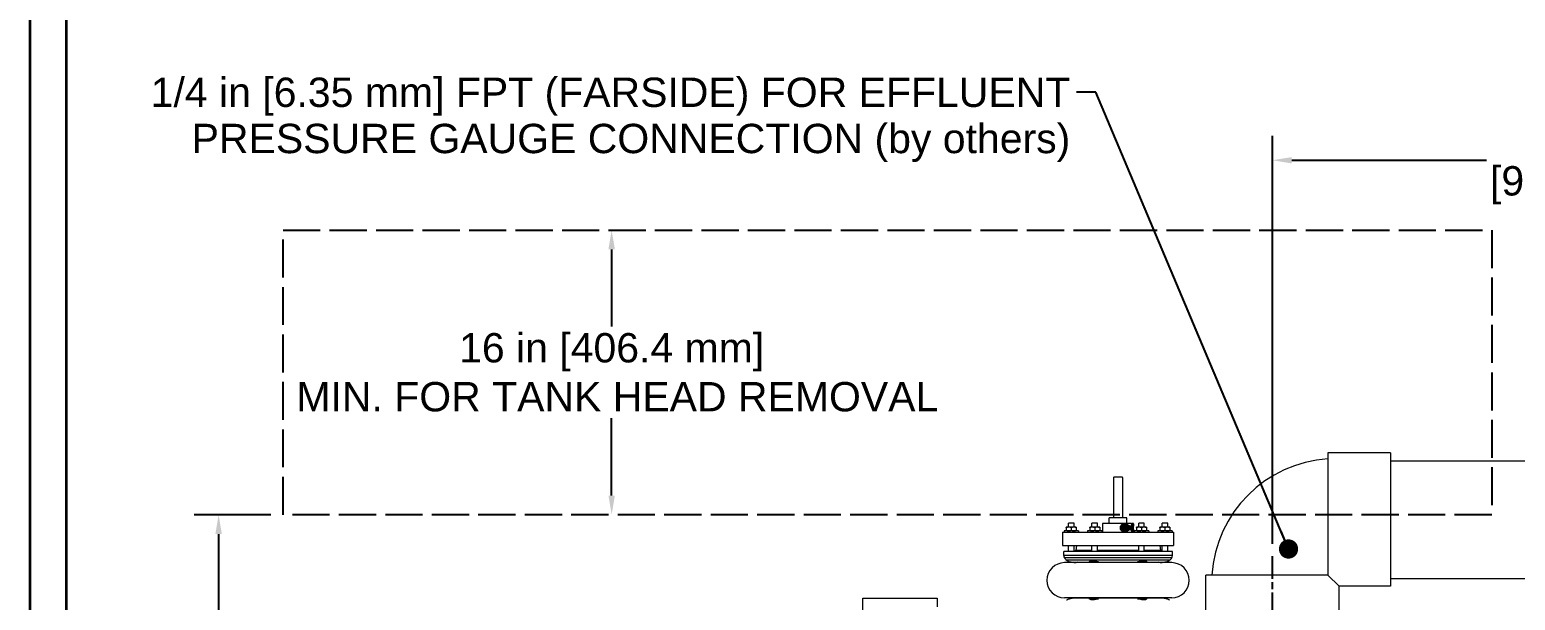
# Model space of a CAD drawing. Header units: inches. Extents: x 14 to 368, y 5 to 236.
# Drawn here: x 13.7 to 97.3, y 117.9 to 150 of the extents above; entities that cross this region are included whole.
import ezdxf

# ---------------------------------------------------------------- set-up
doc = ezdxf.new("R2010")
doc.units = ezdxf.units.IN
doc.header["$LTSCALE"] = 11
doc.header["$MEASUREMENT"] = 0
doc.linetypes.add('CHAIN', pattern=[0.7087, 0.4724, -0.0591, 0.1181, -0.0591])
doc.linetypes.add('DASHED_SPACE', pattern=[0.2067, 0.1654, -0.0413])
doc.layers.get('0').update_dxf_attribs({"lineweight": 25})
for name, color, linetype, lineweight in [('Border', 7, 'Continuous', 35), ('Centerline (ANSI)', 7, 'Continuous', 25), ('Dimension (ANSI)', 7, 'Continuous', 25), ('Sketch Geometry (ANSI)', 7, 'Continuous', 25), ('Symbol (ANSI)', 7, 'Continuous', 25), ('Visible (ANSI)', 7, 'Continuous', 50)]:
    doc.layers.add(name, color=color, linetype=linetype, lineweight=lineweight)
doc.styles.add('MEMCOR Medium', font='arial.ttf')
doc.dimstyles.new('Default (ANSI)', dxfattribs={"dimscale": 11, "dimtxt": 0.15, "dimasz": 0.098425, "dimexe": 0.125, "dimexo": 0.0625, "dimgap": 0.031496, "dimtad": 0, "dimtih": 1, "dimtoh": 1, "dimdec": 4, "dimrnd": 1e-08, "dimzin": 3, "dimdsep": 46, "dimlunit": 5, "dimtxsty": 'MEMCOR Medium', "dimcen": 0.09, "dimdle": 0.393701, "dimclrd": 256, "dimclre": 256, "dimclrt": 256, "dimadec": 0, "dimazin": 1, "dimtfac": 0.8, "dimtofl": 0, "dimtmove": 0, "dimatfit": 3, "dimfxl": 1, "dimfrac": 1, "dimtolj": 1, "dimtzin": 4, "dimlwd": -1, "dimlwe": -1, "dimarcsym": 0})
doc.dimstyles.new('Default (ANSI)$7', dxfattribs={"dimscale": 11, "dimtxt": 0.15, "dimasz": 0.098425, "dimexe": 0.125, "dimexo": 0.0625, "dimgap": 0.031496, "dimtad": 0, "dimtih": 1, "dimtoh": 1, "dimdec": 4, "dimrnd": 1e-08, "dimzin": 3, "dimdsep": 46, "dimlunit": 5, "dimtxsty": 'MEMCOR Medium', "dimcen": 0.09, "dimdle": 0.393701, "dimclrd": 256, "dimclre": 256, "dimclrt": 256, "dimadec": 0, "dimazin": 1, "dimtfac": 0.8, "dimtofl": 0, "dimtmove": 0, "dimatfit": 3, "dimfxl": 1, "dimfrac": 1, "dimtolj": 1, "dimtzin": 4, "dimlwd": -1, "dimlwe": -1, "dimarcsym": 0})
doc.dimstyles.new('Default (ANSI)-01', dxfattribs={"dimscale": 11, "dimtxt": 0.15, "dimasz": 0.098425, "dimexe": 0.125, "dimexo": 0.0625, "dimgap": 0.031496, "dimtad": 0, "dimtih": 1, "dimtoh": 1, "dimdec": 4, "dimrnd": 1e-08, "dimzin": 3, "dimdsep": 46, "dimlunit": 5, "dimtxsty": 'MEMCOR Medium', "dimcen": 0.09, "dimdle": 0.393701, "dimclrd": 256, "dimclre": 256, "dimclrt": 256, "dimadec": 0, "dimazin": 1, "dimtfac": 0.8, "dimtofl": 0, "dimtmove": 0, "dimatfit": 3, "dimfxl": 1, "dimfrac": 1, "dimtolj": 1, "dimtzin": 4, "dimlwd": -1, "dimlwe": -1, "dimarcsym": 0})

# ---------------------------------------------------------------- blocks, each defined once
blk = doc.blocks.new('Borders 22x34_D')
at = {"layer": 'Border'}
for p, q in [((1.25, 21.5), (1.25, 0.5)), ((1.4375, 0.5), (1.4375, 21.3125))]:
    blk.add_line(p, q, dxfattribs=at)
blk = doc.blocks.new('*D19')
at = {"layer": 'Defpoints', "color": 0, "transparency": 16777216}
for p in [(28.005, 122.755), (24.378, 37.946), (57.507, 37.946)]:
    blk.add_point(p, dxfattribs=at)
at = {"layer": 'Dimension (ANSI)', "transparency": 16777216}
for p, q in [((27.317, 122.755), (23.003, 122.755)), ((24.378, 121.672), (24.378, 84.089)), ((24.378, 39.028), (24.378, 77.863)), ((56.819, 37.946), (23.003, 37.946))]:
    blk.add_line(p, q, dxfattribs=at)
for points in [[(24.197, 121.672), (24.558, 121.672), (24.378, 122.755)], [(24.197, 39.028), (24.558, 39.028), (24.378, 37.946)]]:
    blk.add_solid(points, dxfattribs=at)
at = {"layer": 'Dimension (ANSI)', "transparency": 16777216, "char_height": 1.65, "attachment_point": 5, "style": 'MEMCOR Medium'}
for s, insert in [('\\A1; 84{\\H0.8x;\\S13#16;} in', (24.378, 82.685)), ('\\A1;[2154.1 mm]', (24.378, 79.572))]:
    blk.add_mtext(s, dxfattribs=dict(at, insert=insert))
blk = doc.blocks.new('*D21')
at = {"layer": 'Defpoints', "color": 0, "transparency": 16777216}
for p in [(38.396, 138.755), (38.396, 122.755), (46.49, 122.755)]:
    blk.add_point(p, dxfattribs=at)
at = {"layer": 'Dimension (ANSI)', "transparency": 16777216}
for p, q in [((46.49, 137.672), (46.49, 133.333)), ((46.49, 123.837), (46.49, 128.176))]:
    blk.add_line(p, q, dxfattribs=at)
for points in [[(46.31, 137.672), (46.671, 137.672), (46.49, 138.755)], [(46.31, 123.837), (46.671, 123.837), (46.49, 122.755)]]:
    blk.add_solid(points, dxfattribs=at)
at = {"layer": 'Dimension (ANSI)', "transparency": 16777216, "insert": (46.49, 130.755), "char_height": 1.65, "attachment_point": 5, "style": 'MEMCOR Medium'}
blk.add_mtext('\\A1;\\fArial|b0|i0;\\H1.6500;16 in [406.4 mm]\\P\\fArial|b0|i0;\\H1.6500; MIN. FOR TANK HEAD REMOVAL', dxfattribs=at)
blk = doc.blocks.new('*D23')
at = {"layer": 'Defpoints', "color": 0, "transparency": 16777216}
for p in [(119.671, 142.681), (119.671, 127.982), (83.671, 120.426)]:
    blk.add_point(p, dxfattribs=at)
at = {"layer": 'Dimension (ANSI)', "transparency": 16777216}
for p, q in [((83.671, 121.113), (83.671, 144.056)), ((119.671, 128.669), (119.671, 144.056)), ((84.754, 142.681), (95.713, 142.681)), ((118.588, 142.681), (107.629, 142.681))]:
    blk.add_line(p, q, dxfattribs=at)
for points in [[(84.754, 142.861), (84.754, 142.5), (83.671, 142.681)], [(118.588, 142.861), (118.588, 142.5), (119.671, 142.681)]]:
    blk.add_solid(points, dxfattribs=at)
at = {"layer": 'Dimension (ANSI)', "transparency": 16777216, "char_height": 1.65, "attachment_point": 5, "style": 'MEMCOR Medium'}
for s, insert in [('\\A1; 36 in', (101.671, 143.87)), ('\\A1;[914.4 mm]', (101.671, 141.277))]:
    blk.add_mtext(s, dxfattribs=dict(at, insert=insert))

msp = doc.modelspace()

# ---------------------------------------------------------------- linework, layer by layer
at = {"layer": 'Centerline (ANSI)', "linetype": 'CHAIN', "ltscale": 0.300326}
msp.add_line((83.671408, 114.47676), (83.671408, 120.42551), dxfattribs=at)
at = {"layer": 'Sketch Geometry (ANSI)', "linetype": 'DASHED_SPACE', "ltscale": 1.172831}
for p, q in [((28.00494, 122.75451), (28.00494, 138.75451)), ((96.00494, 138.75451), (96.00494, 122.75451))]:
    msp.add_line(p, q, dxfattribs=at)
at = {"layer": 'Sketch Geometry (ANSI)', "linetype": 'DASHED_SPACE', "ltscale": 1.150277}
for p, q in [((28.00494, 138.75451), (96.00494, 138.75451)), ((96.00494, 122.75451), (28.00494, 122.75451))]:
    msp.add_line(p, q, dxfattribs=at)
at = {"layer": 'Visible (ANSI)', "linetype": 'Continuous', "lineweight": 18}
for p, q in [((86.789408, 126.22626), (86.789408, 119.36376)), ((90.301408, 126.22626), (86.789408, 126.22626)), ((90.301408, 126.22626), (90.301408, 118.73726)), ((90.301408, 125.79426), (116.295908, 125.79426)), ((74.721278, 124.840283), (74.721278, 122.57631)), ((75.220658, 124.861163), (74.742158, 124.861163)), ((75.241538, 122.57631), (75.241538, 124.840283)), ((72.209566, 122.05351), (72.068816, 122.05351)), ((72.068816, 122.033203), (72.068816, 121.870817)), ((72.506566, 122.29051), (72.194066, 122.29051)), ((72.194066, 122.05351), (72.194066, 122.29051)), ((72.491066, 122.05351), (72.209566, 122.05351)), ((72.350316, 122.033203), (72.350316, 121.870817)), ((72.631816, 122.05351), (72.491066, 122.05351)), ((72.506566, 122.05351), (72.506566, 122.29051)), ((72.631816, 122.033203), (72.631816, 121.870817)), ((73.525816, 122.05351), (73.385066, 122.05351)), ((73.385066, 122.033203), (73.385066, 121.870817)), ((73.822816, 122.29051), (73.510316, 122.29051)), ((73.510316, 122.05351), (73.510316, 122.29051)), ((73.807316, 122.05351), (73.525816, 122.05351)), ((73.666566, 122.033203), (73.666566, 121.870817)), ((73.948066, 122.05351), (73.807316, 122.05351)), ((73.822816, 122.05351), (73.822816, 122.29051)), ((73.948066, 122.033203), (73.948066, 121.870817)), ((74.106408, 122.24551), (74.106408, 121.79551)), ((75.721583, 122.27051), (74.131408, 122.27051)), ((75.481408, 122.57631), (74.481408, 122.57631)), ((74.481408, 122.27051), (74.481408, 122.57631)), ((75.481408, 122.27051), (75.481408, 122.57631)), ((75.721583, 122.27051), (75.745971, 122.27051)), ((75.743733, 122.24551), (75.743733, 121.79551)), ((75.831408, 122.27051), (75.745971, 122.27051)), ((75.76812, 122.24551), (75.76812, 121.79551)), ((75.856408, 122.24551), (75.856408, 122.109908)), ((76.158316, 122.05351), (76.017566, 122.05351)), ((76.017566, 122.033203), (76.017566, 121.870817)), ((76.455316, 122.29051), (76.142816, 122.29051)), ((76.142816, 122.05351), (76.142816, 122.29051)), ((76.439816, 122.05351), (76.158316, 122.05351)), ((76.299066, 122.033203), (76.299066, 121.870817)), ((76.580566, 122.05351), (76.439816, 122.05351)), ((76.455316, 122.05351), (76.455316, 122.29051)), ((76.580566, 122.033203), (76.580566, 121.870817)), ((77.474566, 122.05351), (77.333816, 122.05351)), ((77.333816, 122.033203), (77.333816, 121.870817)), ((77.771566, 122.29051), (77.459066, 122.29051)), ((77.459066, 122.05351), (77.459066, 122.29051)), ((77.756066, 122.05351), (77.474566, 122.05351)), ((77.615316, 122.033203), (77.615316, 121.870817)), ((77.896816, 122.05351), (77.756066, 122.05351)), ((77.771566, 122.05351), (77.771566, 122.29051)), ((77.896816, 122.033203), (77.896816, 121.870817)), ((71.856408, 121.77051), (78.106408, 121.77051)), ((71.856408, 121.77051), (71.856408, 121.02051)), ((72.756316, 121.85051), (71.944316, 121.85051)), ((71.944316, 121.85051), (71.944316, 121.77051)), ((72.756316, 121.85051), (72.756316, 121.77051)), ((74.072566, 121.85051), (73.260566, 121.85051)), ((73.260566, 121.85051), (73.260566, 121.77051)), ((74.072566, 121.85051), (74.072566, 121.77051)), ((75.856408, 121.931113), (75.856408, 121.79551)), ((76.705066, 121.85051), (75.893066, 121.85051)), ((75.893066, 121.85051), (75.893066, 121.77051)), ((76.705066, 121.85051), (76.705066, 121.77051)), ((78.021316, 121.85051), (77.209316, 121.85051)), ((77.209316, 121.85051), (77.209316, 121.77051)), ((78.021316, 121.85051), (78.021316, 121.77051)), ((78.106408, 121.77051), (78.106408, 121.02051)), ((71.856408, 121.02051), (78.106408, 121.02051)), ((78.041724, 120.688064), (71.923908, 120.688064)), ((71.923908, 120.457366), (71.923908, 120.688064)), ((78.041724, 120.457366), (71.923908, 120.457366)), ((72.194066, 120.688064), (72.194066, 121.02051)), ((72.506566, 120.688064), (72.506566, 121.02051)), ((72.632919, 121.02051), (72.595865, 120.749892)), ((73.510316, 120.749892), (72.595865, 120.749892)), ((73.510316, 120.688064), (73.510316, 121.02051)), ((73.822816, 120.688064), (73.822816, 121.02051)), ((76.142816, 120.749892), (73.822816, 120.749892)), ((76.142816, 120.688064), (76.142816, 121.02051)), ((76.455316, 120.688064), (76.455316, 121.02051)), ((77.369767, 120.749892), (76.455316, 120.749892)), ((77.332713, 121.02051), (77.369767, 120.749892)), ((77.459066, 120.688064), (77.459066, 121.02051)), ((77.771566, 120.688064), (77.771566, 121.02051)), ((78.041724, 120.457366), (78.041724, 120.688064)), ((78.005061, 120.330991), (71.960571, 120.330991)), ((77.997528, 120.062584), (71.968104, 120.062584)), ((77.880797, 120.198913), (72.084835, 120.198913)), ((73.377882, 120.112304), (73.816048, 120.112304)), ((73.816048, 120.112304), (73.8838, 120.112304)), ((76.081832, 120.112304), (76.149584, 120.112304)), ((76.149584, 120.112304), (76.587749, 120.112304)), ((86.789408, 119.36376), (79.926908, 119.36376)), ((79.926908, 115.85176), (79.926908, 119.36376)), ((86.789408, 119.36376), (87.415908, 118.73726)), ((90.301408, 118.73726), (87.415908, 118.73726)), ((87.415908, 115.85176), (87.415908, 118.73726)), ((90.301408, 119.16926), (116.295908, 119.16926)), ((60.612265, 118.07051), (60.614679, 118.07051)), ((60.612265, 115.034139), (60.612265, 118.07051)), ((60.614679, 118.07051), (60.812204, 118.07051)), ((60.812204, 118.07051), (61.630322, 118.07051)), ((61.630322, 118.07051), (64.102443, 118.07051)), ((64.102443, 118.07051), (64.801911, 118.07051)), ((64.801911, 118.07051), (64.801911, 117.57051)), ((77.997528, 118.084558), (71.968104, 118.084558)), ((77.509424, 118.061578), (72.456208, 118.061578)), ((73.377882, 118.034837), (73.816048, 118.034837)), ((73.816048, 118.034837), (73.8838, 118.034837)), ((76.081832, 118.034837), (76.149584, 118.034837)), ((76.149584, 118.034837), (76.587749, 118.034837))]:
    msp.add_line(p, q, dxfattribs=at)
at = {"layer": 'Visible (ANSI)'}
for p, q in [((75.384944, 122.11426), (75.337011, 122.02051)), ((75.337011, 122.02051), (75.249914, 122.02051)), ((75.337011, 122.02051), (75.384944, 121.92676))]:
    msp.add_line(p, q, dxfattribs=at)
at = {"layer": 'Visible (ANSI)', "linetype": 'Continuous', "lineweight": 18}
for centre, radius, start, end in [((87.221408, 118.93176), 6.9705, 93.55320985, 176.44679015), ((74.742158, 124.840283), 0.02088, 90, 180), ((75.220658, 124.840283), 0.02088, 0, 90), ((74.131408, 122.24551), 0.025, 90, 180), ((75.831408, 122.24551), 0.025, 0, 90), ((74.131408, 121.79551), 0.025, 180, 270), ((75.831408, 121.79551), 0.025, 270, 0), ((72.21242, 120.472564), 0.288913, 183.01532634, 209.34172043), ((72.662576, 120.629659), 0.1375, 119.02391168, 154.86451869), ((77.303056, 120.629659), 0.1375, 25.13548131, 60.97608832), ((77.753212, 120.472564), 0.288913, 330.65827957, 356.98467366), ((71.968104, 119.073571), 0.989013, 90, 270), ((72.338794, 120.562342), 0.443368, 211.45319671, 235.0546592), ((72.407732, 120.637119), 0.544322, 233.61490393, 236.7306754), ((72.499331, 120.565697), 0.503113, 270, 296.77001531), ((77.466301, 120.565697), 0.503113, 243.22998469, 270), ((77.5579, 120.637119), 0.544322, 303.2693246, 306.38509607), ((77.626838, 120.562342), 0.443368, 304.9453408, 328.54680329), ((77.997528, 119.073571), 0.989013, 270, 90), ((72.407732, 117.510023), 0.544322, 123.2693246, 126.38509607), ((72.499331, 117.581445), 0.503113, 72.61613223, 90), ((77.466301, 117.581445), 0.503113, 90, 107.38386777), ((77.5579, 117.510023), 0.544322, 53.61490393, 56.7306754)]:
    msp.add_arc(centre, radius, start, end, dxfattribs=at)
at = {"layer": 'Visible (ANSI)'}
for centre, major_axis, start_param, end_param in [((75.350424, 122.02051), (0, -0.1875), 3.167781831, 6.25699613), ((75.345779, 122.02051), (0, -0.108253), 3.665191429, 4.71238898), ((75.345779, 122.02051), (0, 0.108253), 5.759586532, 6.806784083), ((75.350424, 122.02051), (0, 0.1875), 3.242981415, 6.181796546), ((75.345779, 122.02051), (0, 0.108253), 4.71238898, 5.759586532), ((75.461909, 122.02051), (0, -0.1875), 0.865346674, 2.27624598), ((75.345779, 122.02051), (0, -0.108253), 4.71238898, 5.759586532), ((75.345779, 122.02051), (0, -0.108253), 5.759586532, 6.806784083), ((75.345779, 122.02051), (0, 0.108253), 3.665191429, 4.71238898)]:
    msp.add_ellipse(centre, major_axis=major_axis, ratio=0.885563014, start_param=start_param, end_param=end_param, dxfattribs=at)
msp.add_ellipse((75.345779, 122.02051), major_axis=(0, 0.1775), ratio=0.885563014, dxfattribs=at)
at = {"layer": 'Visible (ANSI)', "linetype": 'Continuous', "lineweight": 18}
for centre, major_axis, start_param, end_param in [((73.719512, 120.795941), (0, -0.710378), 0, 0.27525005), ((76.24612, 120.795941), (0, -0.710378), 6.007935257, 6.283185307), ((73.719512, 117.3512), (0, 0.710378), 6.007935257, 6.283185307), ((76.24612, 117.3512), (0, 0.710378), 0, 0.27525005)]:
    msp.add_ellipse(centre, major_axis=major_axis, ratio=0.5, start_param=start_param, end_param=end_param, dxfattribs=at)
for points in [[(72.068816, 122.033203), (72.068816, 122.05351), (72.068816, 122.05351)], [(72.209566, 122.05351), (72.144244, 122.05351), (72.068816, 122.033203)], [(72.350316, 122.033203), (72.274888, 122.05351), (72.209566, 122.05351)], [(72.491066, 122.05351), (72.425744, 122.05351), (72.350316, 122.033203)], [(72.631816, 122.033203), (72.556388, 122.05351), (72.491066, 122.05351)], [(72.631816, 122.05351), (72.631816, 122.05351), (72.631816, 122.033203)], [(73.385066, 122.033203), (73.385066, 122.05351), (73.385066, 122.05351)], [(73.525816, 122.05351), (73.460494, 122.05351), (73.385066, 122.033203)], [(73.666566, 122.033203), (73.591138, 122.05351), (73.525816, 122.05351)], [(73.807316, 122.05351), (73.741994, 122.05351), (73.666566, 122.033203)], [(73.948066, 122.033203), (73.872638, 122.05351), (73.807316, 122.05351)], [(73.948066, 122.05351), (73.948066, 122.05351), (73.948066, 122.033203)], [(76.017566, 122.033203), (76.017566, 122.05351), (76.017566, 122.05351)], [(76.158316, 122.05351), (76.092994, 122.05351), (76.017566, 122.033203)], [(76.299066, 122.033203), (76.223638, 122.05351), (76.158316, 122.05351)], [(76.439816, 122.05351), (76.374494, 122.05351), (76.299066, 122.033203)], [(76.580566, 122.033203), (76.505138, 122.05351), (76.439816, 122.05351)], [(76.580566, 122.05351), (76.580566, 122.05351), (76.580566, 122.033203)], [(77.333816, 122.033203), (77.333816, 122.05351), (77.333816, 122.05351)], [(77.474566, 122.05351), (77.409244, 122.05351), (77.333816, 122.033203)], [(77.615316, 122.033203), (77.539888, 122.05351), (77.474566, 122.05351)], [(77.756066, 122.05351), (77.690744, 122.05351), (77.615316, 122.033203)], [(77.896816, 122.033203), (77.821388, 122.05351), (77.756066, 122.05351)], [(77.896816, 122.05351), (77.896816, 122.05351), (77.896816, 122.033203)], [(72.068816, 121.870817), (72.144244, 121.85051), (72.209566, 121.85051)], [(72.068816, 121.85051), (72.068816, 121.85051), (72.068816, 121.870817)], [(72.209566, 121.85051), (72.274888, 121.85051), (72.350316, 121.870817)], [(72.350316, 121.870817), (72.425744, 121.85051), (72.491066, 121.85051)], [(72.491066, 121.85051), (72.556388, 121.85051), (72.631816, 121.870817)], [(72.631816, 121.870817), (72.631816, 121.85051), (72.631816, 121.85051)], [(73.385066, 121.870817), (73.460494, 121.85051), (73.525816, 121.85051)], [(73.385066, 121.85051), (73.385066, 121.85051), (73.385066, 121.870817)], [(73.525816, 121.85051), (73.591138, 121.85051), (73.666566, 121.870817)], [(73.666566, 121.870817), (73.741994, 121.85051), (73.807316, 121.85051)], [(73.807316, 121.85051), (73.872638, 121.85051), (73.948066, 121.870817)], [(73.948066, 121.870817), (73.948066, 121.85051), (73.948066, 121.85051)], [(76.017566, 121.870817), (76.092994, 121.85051), (76.158316, 121.85051)], [(76.017566, 121.85051), (76.017566, 121.85051), (76.017566, 121.870817)], [(76.158316, 121.85051), (76.223638, 121.85051), (76.299066, 121.870817)], [(76.299066, 121.870817), (76.374494, 121.85051), (76.439816, 121.85051)], [(76.439816, 121.85051), (76.505138, 121.85051), (76.580566, 121.870817)], [(76.580566, 121.870817), (76.580566, 121.85051), (76.580566, 121.85051)], [(77.333816, 121.85051), (77.333816, 121.85051), (77.333816, 121.870817)], [(77.333816, 121.870817), (77.409244, 121.85051), (77.474566, 121.85051)], [(77.474566, 121.85051), (77.539888, 121.85051), (77.615316, 121.870817)], [(77.615316, 121.870817), (77.690744, 121.85051), (77.756066, 121.85051)], [(77.756066, 121.85051), (77.821388, 121.85051), (77.896816, 121.870817)], [(77.896816, 121.870817), (77.896816, 121.85051), (77.896816, 121.85051)]]:
    msp.add_rational_spline(points, [1, 1.0379548493, 1], degree=2, dxfattribs=at)
for points, knots in [([(75.588321, 122.142081), (75.587164, 122.142676), (75.586005, 122.143268), (75.549171, 122.161954), (75.510329, 122.177728), (75.427808, 122.200694), (75.384161, 122.20801), (75.307574, 122.20801), (75.272688, 122.204252), (75.20595, 122.184083), (75.174148, 122.167577), (75.132114, 122.129937), (75.116731, 122.110613), (75.095983, 122.067301), (75.090632, 122.043313), (75.090632, 121.997708), (75.095983, 121.973719), (75.116731, 121.930408), (75.132114, 121.911083), (75.174148, 121.873443), (75.20595, 121.856938), (75.272688, 121.836768), (75.307574, 121.83301), (75.384161, 121.83301), (75.427808, 121.840326), (75.510329, 121.863293), (75.549171, 121.879066), (75.586005, 121.897752), (75.587164, 121.898344), (75.588321, 121.89894)], [-4.022087963, -4.022087963, -4.022087963, -4.022087963, -4.009742642, -4.009742642, -3.631094182, -3.631094182, -3.252445723, -3.252445723, -2.991736232, -2.991736232, -2.731026742, -2.731026742, -2.557273261, -2.557273261, -2.383519781, -2.383519781, -2.2097663, -2.2097663, -2.03601282, -2.03601282, -1.775303329, -1.775303329, -1.514593839, -1.514593839, -1.135945379, -1.135945379, -0.75729692, -0.75729692, -0.744951599, -0.744951599, -0.744951599, -0.744951599]), ([(75.721583, 122.27051), (75.724317, 122.27051), (75.727535, 122.269788), (75.732586, 122.267426), (75.735314, 122.265368), (75.739179, 122.261005), (75.741001, 122.257926), (75.743093, 122.252226), (75.743733, 122.248595), (75.743733, 122.24551)], [-0.09406301744, -0.09406301744, -0.09406301744, -0.09406301744, -0.07053808955, -0.07053808955, -0.04701909031, -0.04701909031, -0.0235068401, -0.0235068401, 0, 0, 0, 0]), ([(75.76812, 122.24551), (75.76812, 122.248595), (75.76748, 122.252226), (75.765389, 122.257926), (75.763567, 122.261005), (75.759701, 122.265368), (75.756974, 122.267426), (75.751922, 122.269788), (75.748705, 122.27051), (75.745971, 122.27051)], [0, 0, 0, 0, 0.0235068401, 0.0235068401, 0.04701909031, 0.04701909031, 0.07053808955, 0.07053808955, 0.09406301744, 0.09406301744, 0.09406301744, 0.09406301744]), ([(75.856393, 121.931096), (75.856399, 121.935135), (75.856271, 121.939478), (75.855497, 121.954504), (75.854119, 121.969128), (75.852696, 121.990775), (75.852374, 121.99636), (75.851914, 122.008245), (75.851785, 122.014562), (75.851785, 122.02051), (75.851785, 122.026458), (75.851914, 122.032776), (75.852374, 122.044661), (75.852696, 122.050246), (75.854119, 122.071892), (75.855497, 122.086516), (75.856271, 122.101542), (75.856399, 122.105885), (75.856393, 122.109924)], [-0.322584882, -0.322584882, -0.322584882, -0.322584882, -0.2511468414, -0.2511468414, -0.0906454974, -0.0906454974, -0.0453227487, -0.0453227487, 0, 0, 0, 0.0453227487, 0.0453227487, 0.0906454974, 0.0906454974, 0.2511468414, 0.2511468414, 0.322584882, 0.322584882, 0.322584882, 0.322584882]), ([(75.743733, 121.79551), (75.743733, 121.792425), (75.743093, 121.788795), (75.741001, 121.783094), (75.739179, 121.780016), (75.735314, 121.775652), (75.732586, 121.773595), (75.727535, 121.771233), (75.724317, 121.77051), (75.721583, 121.77051)], [-0.37625431476, -0.37625431476, -0.37625431476, -0.37625431476, -0.35274747466, -0.35274747466, -0.32923522445, -0.32923522445, -0.30571622521, -0.30571622521, -0.28219129732, -0.28219129732, -0.28219129732, -0.28219129732]), ([(75.745971, 121.77051), (75.748705, 121.77051), (75.751922, 121.771233), (75.756974, 121.773595), (75.759701, 121.775652), (75.763567, 121.780016), (75.765389, 121.783094), (75.76748, 121.788795), (75.76812, 121.792425), (75.76812, 121.79551)], [0.28219129732, 0.28219129732, 0.28219129732, 0.28219129732, 0.30571622521, 0.30571622521, 0.32923522445, 0.32923522445, 0.35274747466, 0.35274747466, 0.37625431476, 0.37625431476, 0.37625431476, 0.37625431476]), ([(72.109129, 120.182007), (72.109129, 120.182009), (72.109413, 120.181848), (72.112004, 120.180365), (72.117613, 120.177134), (72.139126, 120.165586), (72.15803, 120.15587), (72.205037, 120.135753), (72.232335, 120.125455), (72.263644, 120.116507)], [-0.8761281662, -0.8761281662, -0.8761281662, -0.8761281662, -0.8136591889, -0.8136591889, -0.5906716306, -0.5906716306, -0.2820319873, -0.2820319873, -0.000296534, -0.000296534, -0.000296534, -0.000296534]), ([(72.278866, 120.112304), (72.314374, 120.101387), (72.346373, 120.095084), (72.3969, 120.088024), (72.418366, 120.086566), (72.440527, 120.085728), (72.446164, 120.085635), (72.45306, 120.085564), (72.455001, 120.085564), (72.456007, 120.085564), (72.456137, 120.085564), (72.4562, 120.085564), (72.456208, 120.085564), (72.456208, 120.085564)], [0, 0, 0, 0, 0.369847559, 0.369847559, 0.698152508, 0.698152508, 0.848758584, 0.848758584, 0.964058711, 0.964058711, 0.994568453, 0.994568453, 1.00369322, 1.00369322, 1.00369322, 1.00369322]), ([(73.377102, 120.116507), (73.376679, 120.124278), (73.382, 120.13307), (73.401649, 120.149884), (73.415918, 120.157949), (73.452416, 120.171445), (73.474849, 120.176748), (73.521204, 120.181905), (73.543773, 120.182575), (73.594241, 120.180365), (73.622011, 120.177134), (73.689765, 120.165586), (73.729942, 120.15587), (73.804119, 120.135753), (73.838536, 120.125455), (73.869358, 120.116507)], [-1.7515344, -1.7515344, -1.7515344, -1.7515344, -1.507264199, -1.507264199, -1.265612948, -1.265612948, -1.016038721, -1.016038721, -0.813659189, -0.813659189, -0.590671631, -0.590671631, -0.282031987, -0.282031987, -0.000296534, -0.000296534, -0.000296534, -0.000296534]), ([(73.719512, 120.085564), (73.718609, 120.085564), (73.717704, 120.085564), (73.713751, 120.085564), (73.710671, 120.085564), (73.695771, 120.085564), (73.683563, 120.085564), (73.654502, 120.085635), (73.637616, 120.085728), (73.58325, 120.086566), (73.545017, 120.088024), (73.46635, 120.095084), (73.422689, 120.101387), (73.377882, 120.112304)], [-0.0079434248, -0.0079434248, -0.0079434248, -0.0079434248, 0, 0, 0.0265597837, 0.0265597837, 0.1269325245, 0.1269325245, 0.2580403133, 0.2580403133, 0.5438411067, 0.5438411067, 0.8658061763, 0.8658061763, 0.8658061763, 0.8658061763]), ([(73.8838, 120.112304), (73.8745, 120.101387), (73.862839, 120.095084), (73.834699, 120.088024), (73.817932, 120.086566), (73.785727, 120.085728), (73.774479, 120.085635), (73.752313, 120.085564), (73.742046, 120.085564), (73.728152, 120.085564), (73.725202, 120.085564), (73.721313, 120.085564), (73.720415, 120.085564), (73.719512, 120.085564)], [0, 0, 0, 0, 0.369847565, 0.369847565, 0.698152511, 0.698152511, 0.848758587, 0.848758587, 0.964058713, 0.964058713, 0.994568454, 0.994568454, 1.003693221, 1.003693221, 1.003693221, 1.003693221]), ([(76.24612, 120.085564), (76.245217, 120.085564), (76.244319, 120.085564), (76.24043, 120.085564), (76.23748, 120.085564), (76.223586, 120.085564), (76.213319, 120.085564), (76.191153, 120.085635), (76.179905, 120.085728), (76.1477, 120.086566), (76.130933, 120.088024), (76.102793, 120.095084), (76.091132, 120.101387), (76.081832, 120.112304)], [-0.0079434248, -0.0079434248, -0.0079434248, -0.0079434248, 0, 0, 0.0265597837, 0.0265597837, 0.1269325247, 0.1269325247, 0.2580403137, 0.2580403137, 0.5438411075, 0.5438411075, 0.8658061775, 0.8658061775, 0.8658061775, 0.8658061775]), ([(76.096274, 120.116507), (76.12383, 120.124507), (76.154263, 120.133587), (76.221104, 120.152075), (76.257976, 120.161415), (76.333853, 120.176156), (76.372451, 120.181042), (76.445612, 120.182744), (76.478803, 120.179223), (76.534905, 120.165235), (76.557072, 120.154785), (76.58273, 120.134508), (76.588987, 120.124912), (76.58853, 120.116507)], [-1.752512028, -1.752512028, -1.752512028, -1.752512028, -1.50091949, -1.50091949, -1.216764748, -1.216764748, -0.909231353, -0.909231353, -0.590840006, -0.590840006, -0.264627624, -0.264627624, 0, 0, 0, 0]), ([(76.587749, 120.112304), (76.542943, 120.101387), (76.499282, 120.095084), (76.420615, 120.088024), (76.382382, 120.086566), (76.328016, 120.085728), (76.31113, 120.085635), (76.282069, 120.085564), (76.269861, 120.085564), (76.254961, 120.085564), (76.251881, 120.085564), (76.247928, 120.085564), (76.247023, 120.085564), (76.24612, 120.085564)], [0, 0, 0, 0, 0.369847559, 0.369847559, 0.698152508, 0.698152508, 0.848758584, 0.848758584, 0.964058711, 0.964058711, 0.994568452, 0.994568452, 1.00369322, 1.00369322, 1.00369322, 1.00369322]), ([(77.509424, 120.085564), (77.509424, 120.085564), (77.509432, 120.085564), (77.509495, 120.085564), (77.509625, 120.085564), (77.510631, 120.085564), (77.512572, 120.085564), (77.519467, 120.085635), (77.525105, 120.085728), (77.547266, 120.086566), (77.568732, 120.088024), (77.619259, 120.095084), (77.651258, 120.101387), (77.686765, 120.112304)], [-0.0079434248, -0.0079434248, -0.0079434248, -0.0079434248, 0, 0, 0.0265597827, 0.0265597827, 0.126932523, 0.126932523, 0.2580403107, 0.2580403107, 0.5438410994, 0.5438410994, 0.8658061724, 0.8658061724, 0.8658061724, 0.8658061724]), ([(77.701988, 120.116507), (77.72918, 120.124278), (77.753345, 120.13307), (77.794226, 120.149884), (77.811131, 120.157949), (77.837763, 120.171445), (77.847218, 120.176748), (77.855087, 120.181192), (77.856504, 120.182005), (77.856503, 120.182007)], [-1.7515344005, -1.7515344005, -1.7515344005, -1.7515344005, -1.5072641988, -1.5072641988, -1.2656129478, -1.2656129478, -1.0160387209, -1.0160387209, -0.8761281662, -0.8761281662, -0.8761281662, -0.8761281662]), ([(72.263644, 118.030635), (72.236452, 118.022863), (72.212287, 118.014072), (72.171406, 117.997258), (72.154501, 117.989192), (72.127869, 117.975696), (72.118413, 117.970394), (72.110545, 117.965949), (72.109128, 117.965136), (72.109129, 117.965134)], [-1.7515344005, -1.7515344005, -1.7515344005, -1.7515344005, -1.5072641988, -1.5072641988, -1.2656129478, -1.2656129478, -1.016038721, -1.016038721, -0.8761281662, -0.8761281662, -0.8761281662, -0.8761281662]), ([(72.456208, 118.061578), (72.456208, 118.061578), (72.4562, 118.061578), (72.456137, 118.061578), (72.456007, 118.061578), (72.455001, 118.061577), (72.45306, 118.061577), (72.446164, 118.061506), (72.440527, 118.061413), (72.418366, 118.060575), (72.3969, 118.059118), (72.346373, 118.052057), (72.314374, 118.045754), (72.278866, 118.034837)], [-0.007942405, -0.007942405, -0.007942405, -0.007942405, 0, 0, 0.0265587398, 0.0265587398, 0.1269250631, 0.1269250631, 0.2580243421, 0.2580243421, 0.5438067163, 0.5438067163, 0.8657505599, 0.8657505599, 0.8657505599, 0.8657505599]), ([(73.869358, 118.030635), (73.842589, 118.022863), (73.813103, 118.014072), (73.752573, 117.997258), (73.721399, 117.989192), (73.658269, 117.975696), (73.62638, 117.970394), (73.570896, 117.965237), (73.547186, 117.964566), (73.50058, 117.966776), (73.478419, 117.970008), (73.432176, 117.981555), (73.410904, 117.991271), (73.383734, 118.011388), (73.376615, 118.021686), (73.377102, 118.030635)], [-1.751534401, -1.751534401, -1.751534401, -1.751534401, -1.507264199, -1.507264199, -1.265612948, -1.265612948, -1.016038721, -1.016038721, -0.813659189, -0.813659189, -0.590671631, -0.590671631, -0.282031987, -0.282031987, -0.000296534, -0.000296534, -0.000296534, -0.000296534]), ([(73.377882, 118.034837), (73.422689, 118.045754), (73.46635, 118.052057), (73.545017, 118.059118), (73.58325, 118.060575), (73.637616, 118.061413), (73.654502, 118.061506), (73.683563, 118.061577), (73.695771, 118.061577), (73.710671, 118.061578), (73.713751, 118.061578), (73.717704, 118.061578), (73.718609, 118.061578), (73.719512, 118.061578)], [0, 0, 0, 0, 0.369847229, 0.369847229, 0.698152371, 0.698152371, 0.848758466, 0.848758466, 0.964058719, 0.964058719, 0.994569246, 0.994569246, 1.003693435, 1.003693435, 1.003693435, 1.003693435]), ([(73.719512, 118.061578), (73.720414, 118.061578), (73.721313, 118.061578), (73.725202, 118.061578), (73.728152, 118.061578), (73.742046, 118.061577), (73.752313, 118.061577), (73.774479, 118.061506), (73.785727, 118.061413), (73.817932, 118.060575), (73.834699, 118.059118), (73.862839, 118.052057), (73.8745, 118.045754), (73.8838, 118.034837)], [-0.007942405, -0.007942405, -0.007942405, -0.007942405, 0, 0, 0.0265587405, 0.0265587405, 0.126925064, 0.126925064, 0.2580243437, 0.2580243437, 0.5438067207, 0.5438067207, 0.8657505618, 0.8657505618, 0.8657505618, 0.8657505618]), ([(76.081832, 118.034837), (76.091132, 118.045754), (76.102793, 118.052057), (76.130933, 118.059118), (76.1477, 118.060575), (76.179905, 118.061413), (76.191153, 118.061506), (76.213319, 118.061577), (76.223586, 118.061577), (76.23748, 118.061578), (76.24043, 118.061578), (76.244319, 118.061578), (76.245217, 118.061578), (76.24612, 118.061578)], [0, 0, 0, 0, 0.369847229, 0.369847229, 0.698152371, 0.698152371, 0.848758466, 0.848758466, 0.964058719, 0.964058719, 0.994569246, 0.994569246, 1.003693435, 1.003693435, 1.003693435, 1.003693435]), ([(76.58853, 118.030635), (76.588965, 118.022635), (76.583315, 118.013554), (76.56107, 117.995066), (76.543105, 117.985726), (76.495465, 117.970985), (76.465178, 117.966099), (76.394984, 117.964398), (76.355922, 117.967918), (76.273766, 117.981906), (76.231245, 117.992357), (76.157348, 118.012633), (76.125224, 118.02223), (76.096274, 118.030635)], [-1.752512028, -1.752512028, -1.752512028, -1.752512028, -1.50091949, -1.50091949, -1.216764748, -1.216764748, -0.909231353, -0.909231353, -0.590840006, -0.590840006, -0.264627624, -0.264627624, 0, 0, 0, 0]), ([(76.24612, 118.061578), (76.247023, 118.061578), (76.247928, 118.061578), (76.251881, 118.061578), (76.254961, 118.061578), (76.269861, 118.061577), (76.282069, 118.061577), (76.31113, 118.061506), (76.328016, 118.061413), (76.382382, 118.060575), (76.420615, 118.059118), (76.499282, 118.052057), (76.542943, 118.045754), (76.587749, 118.034837)], [-0.007942405, -0.007942405, -0.007942405, -0.007942405, 0, 0, 0.0265587406, 0.0265587406, 0.1269250643, 0.1269250643, 0.2580243444, 0.2580243444, 0.5438067223, 0.5438067223, 0.8657505644, 0.8657505644, 0.8657505644, 0.8657505644]), ([(77.686765, 118.034837), (77.651258, 118.045754), (77.619259, 118.052057), (77.568732, 118.059118), (77.547266, 118.060575), (77.525105, 118.061413), (77.519467, 118.061506), (77.512572, 118.061577), (77.510631, 118.061577), (77.509625, 118.061578), (77.509495, 118.061578), (77.509432, 118.061578), (77.509424, 118.061578), (77.509424, 118.061578)], [0, 0, 0, 0, 0.369847225, 0.369847225, 0.698152369, 0.698152369, 0.848758464, 0.848758464, 0.964058717, 0.964058717, 0.994569245, 0.994569245, 1.003693434, 1.003693434, 1.003693434, 1.003693434]), ([(77.856503, 117.965134), (77.856502, 117.965133), (77.856219, 117.965293), (77.853628, 117.966776), (77.848018, 117.970008), (77.826506, 117.981555), (77.807602, 117.991271), (77.760595, 118.011388), (77.733296, 118.021686), (77.701988, 118.030635)], [-0.8761281662, -0.8761281662, -0.8761281662, -0.8761281662, -0.8136591889, -0.8136591889, -0.5906716306, -0.5906716306, -0.2820319873, -0.2820319873, -0.000296534, -0.000296534, -0.000296534, -0.000296534])]:
    msp.add_open_spline(points, degree=3, knots=knots, dxfattribs=at)
at = {"layer": 'Visible (ANSI)'}
for points in [[(75.297846, 122.11426), (75.286452, 122.067385), (75.249914, 122.02051)], [(75.297846, 122.11426), (75.35835, 122.11426), (75.393711, 122.11426)], [(75.441644, 122.02051), (75.430249, 122.067385), (75.393711, 122.11426)], [(75.249914, 122.02051), (75.286452, 121.973635), (75.297846, 121.92676)], [(75.297846, 121.92676), (75.35835, 121.92676), (75.393711, 121.92676)], [(75.393711, 121.92676), (75.430249, 121.973635), (75.441644, 122.02051)]]:
    msp.add_rational_spline(points, [1.19489831607, 1.37974972887, 1.19489831607], degree=2, dxfattribs=at)
at = {"layer": 'Visible (ANSI)', "linetype": 'Continuous', "lineweight": 18}
for points in [[(72.263644, 120.116507), (72.268627, 120.115082), (72.273703, 120.113679), (72.278866, 120.112304)], [(73.377882, 120.112304), (73.377438, 120.113679), (73.377179, 120.115082), (73.377102, 120.116507)], [(73.869358, 120.116507), (73.874264, 120.115082), (73.879082, 120.113679), (73.8838, 120.112304)], [(76.081832, 120.112304), (76.08655, 120.113679), (76.091368, 120.115082), (76.096274, 120.116507)], [(76.58853, 120.116507), (76.588453, 120.115082), (76.588194, 120.113679), (76.587749, 120.112304)], [(77.686765, 120.112304), (77.691929, 120.113679), (77.697005, 120.115082), (77.701988, 120.116507)], [(72.278866, 118.034837), (72.273703, 118.033462), (72.268627, 118.032059), (72.263644, 118.030635)], [(73.377102, 118.030635), (73.377179, 118.032059), (73.377438, 118.033462), (73.377882, 118.034837)], [(73.8838, 118.034837), (73.879082, 118.033462), (73.874264, 118.032059), (73.869358, 118.030635)], [(76.096274, 118.030635), (76.091368, 118.032059), (76.08655, 118.033462), (76.081832, 118.034837)], [(76.587749, 118.034837), (76.588194, 118.033462), (76.588453, 118.032059), (76.58853, 118.030635)], [(77.701988, 118.030635), (77.697005, 118.032059), (77.691929, 118.033462), (77.686765, 118.034837)]]:
    msp.add_open_spline(points, degree=3, dxfattribs=at)

# ---------------------------------------------------------------- block references
at = {"xscale": 11, "yscale": 11, "zscale": 11}
msp.add_blockref('Borders 22x34_D', (0, 0), dxfattribs=at)

# ---------------------------------------------------------------- texts
at = {"layer": 'Symbol (ANSI)', "insert": (72.293667, 147.327882), "char_height": 1.65000005, "width": 51.74611535, "attachment_point": 3, "line_spacing_factor": 0.944221, "style": 'MEMCOR Medium'}
msp.add_mtext('\\fArial|b0|i0;1/4 in [6.35 mm] FPT (FARSIDE) FOR EFFLUENT\\P\\fArial|b0|i0;PRESSURE GAUGE CONNECTION (by others)\\P', dxfattribs=at)

# ---------------------------------------------------------------- dimensions: what is measured, and where the dimension line sits
at = {"layer": 'Dimension (ANSI)'}
dim = msp.add_linear_dim(base=(119.670908, 142.680636), p1=(83.671408, 120.42551), p2=(119.670908, 127.98176), text=' <> in\\X[914.4 mm]', dimstyle='Default (ANSI)', override={"dimgap": 0.031496, "dimtih": 0, "dimtoh": 0, "dimdec": 4, "dimpost": '', "dimtol": 0, "dimlim": 0, "dimtp": 0, "dimtm": 0, "dimtdec": 2, "dimatfit": 1}, dxfattribs=at)
dim.commit()
dim.dimension.update_dxf_attribs({"geometry": '*D23', "text_midpoint": (101.671158, 142.680636), "dimtype": 160})
for base, p1, p2, angle, text, dimstyle, override, picture, middle in [((46.490446, 122.75451), (38.395669, 138.75451), (38.395669, 122.75451), 270, '\\fArial|b0|i0;\\H1.6500;<> in [406.4 mm]\\P\\fArial|b0|i0;\\H1.6500; MIN. FOR TANK HEAD REMOVAL', 'Default (ANSI)-01', {"dimgap": 0.031496, "dimdec": 4, "dimpost": '', "dimse1": 1, "dimse2": 1, "dimtol": 0, "dimlim": 0, "dimtp": 0, "dimtm": 0, "dimtdec": 2, "dimatfit": 1}, '*D21', (46.490446, 130.75451)), ((24.377818, 37.94551), (28.00494, 122.75451), (57.506769, 37.94551), 90, ' <> in\\X[2154.1 mm]', 'Default (ANSI)', {"dimgap": 0.031496, "dimdec": 4, "dimpost": '', "dimtol": 0, "dimlim": 0, "dimtp": 0, "dimtm": 0, "dimtdec": 2, "dimatfit": 1}, '*D19', (24.377818, 80.976007))]:
    dim = msp.add_linear_dim(base=base, p1=p1, p2=p2, angle=angle, text=text, dimstyle=dimstyle, override=override, dxfattribs=at)
    dim.commit()
    dim.dimension.update_dxf_attribs({"geometry": picture, "text_midpoint": middle, "dimtype": 160})

# ---------------------------------------------------------------- leaders
at = {"layer": 'Symbol (ANSI)', "annotation_type": 0, "has_hookline": 1, "hookline_direction": 1, "text_width": 51.446011}
msp.add_leader([(84.571476, 120.829279), (73.722801, 146.502882), (72.640124, 146.502882)], dimstyle='Default (ANSI)$7', override={"dimasz": 0.098425, "dimtad": 0, "dimldrblk": 'Dot'}, dxfattribs=at)

doc.saveas('drawing.dxf')
